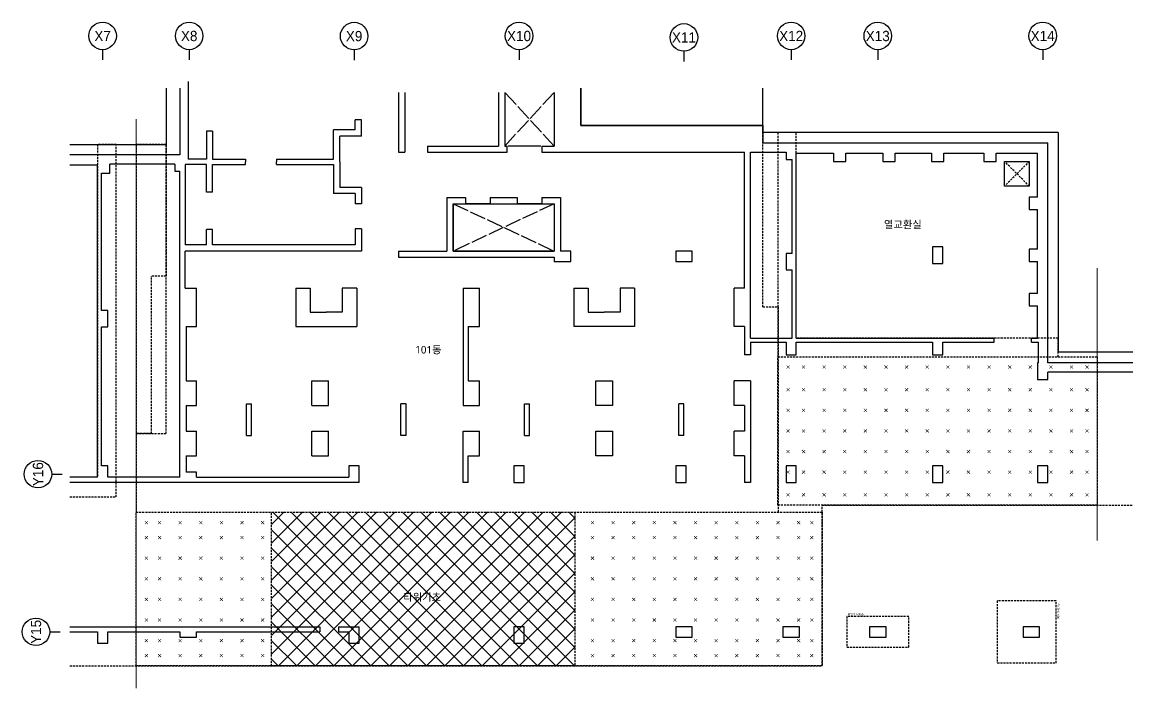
# Model space of a CAD drawing. Header units: millimetres. Extents: x 321717 to 696608, y -514806 to -16026.
# Drawn here: x 335463 to 389334, y -155534 to -123189 of the extents above; entities that cross this region are included whole.
import ezdxf
from ezdxf.enums import TextEntityAlignment as Align

# ---------------------------------------------------------------- set-up
doc = ezdxf.new("R2010")
doc.units = ezdxf.units.MM
doc.header["$LTSCALE"] = 65
doc.linetypes.add('XS-기초$0$DDOT', pattern=[14, 12, -1, 0, -1])
doc.linetypes.add('XS-기초$0$HID', pattern=[2.3, 1.5, -0.8])
for name, color, linetype in [('BUB', 7, 'Continuous'), ('XREBAR', 1, 'Continuous'), ('XS-기초$0$EL7', 7, 'Continuous'), ('XS-기초$0$MAT', 3, 'XS-기초$0$HID'), ('XS-기초$0$OPEN', 9, 'XS-기초$0$DDOT'), ('XS-기초$0$PILE-P', 4, 'XS-기초$0$HID'), ('XS-기초$0$WALL', 11, 'Continuous'), ('XS-기초$0$기초꺽임', 4, 'XS-기초$0$HID'), ('XS-기초$0$기초연단', 3, 'Continuous'), ('XS-기초$0$집수정', 21, 'Continuous'), ('XS-기초$0$하부보강', 7, 'XS-기초$0$HID'), ('기초꺽임', 7, 'Continuous')]:
    doc.layers.add(name, color=color, linetype=linetype)
doc.layers.add('TEXT', color=3, linetype='Continuous', lineweight=9)
doc.layers.add('XTITLE', color=22, linetype='Continuous', lineweight=0)
doc.layers.add('XS-기초$0$DEFPOINT', color=144, linetype='Continuous', plot=False)
doc.styles.add('XS-기초$0$맑은고딕', font='malgun_0.ttf')
doc.styles.add('돋움', font='malgun_0.ttf')
doc.styles.add('돋음', font='Dotum.ttf')

# ---------------------------------------------------------------- blocks, each defined once
blk = doc.blocks.new('XS-기초$0$PF3')
at = {"layer": 'XS-기초$0$MAT', "linetype": 'XS-기초$0$HID'}
blk.add_lwpolyline([(-1500, -1650), (1500, -1650), (1500, 1200), (-1500, 1200)], close=True, dxfattribs=at)
at = {"layer": 'XS-기초$0$DEFPOINT', "color": 1, "style": 'XS-기초$0$맑은고딕'}
blk.add_text('PF3-THK1000', height=100, dxfattribs=at).set_placement((-1450, 1300), align=Align.MIDDLE_LEFT)
blk = doc.blocks.new('XS-기초$0$PF2')
at = {"layer": 'XS-기초$0$MAT', "linetype": 'XS-기초$0$HID'}
blk.add_lwpolyline([(-1500, -750), (1500, -750), (1500, 750), (-1500, 750)], close=True, dxfattribs=at)
at = {"layer": 'XS-기초$0$DEFPOINT', "color": 1, "style": 'XS-기초$0$맑은고딕'}
blk.add_text('PF2-THK950', height=100, dxfattribs=at).set_placement((-1450, 850), align=Align.MIDDLE_LEFT)
blk = doc.blocks.new('XS-기초$0$집수정-1.2x1.2')
at = {"layer": 'XS-기초$0$집수정'}
for p, q in [((0, 0), (0, 1200)), ((0, 1200), (1200, 1200)), ((1200, 1200), (1200, 0)), ((1200, 0), (0, 0))]:
    blk.add_line(p, q, dxfattribs=at)
at = {"layer": 'XS-기초$0$집수정', "linetype": 'XS-기초$0$HID'}
for p, q in [((0, 0), (1200, 1200)), ((0, 1200), (1200, 0))]:
    blk.add_line(p, q, dxfattribs=at)
blk = doc.blocks.new('BUB')
at = {"layer": 'BUB'}
blk.add_line((0, 1500), (0, 0), dxfattribs=at)
blk.add_circle((0, 3500), 2000, dxfattribs=at)
blk = doc.blocks.new('zhstes')
at = {"layer": 'XS-기초$0$하부보강'}
h = blk.add_hatch(dxfattribs=at)
h.set_pattern_fill('ANSI37', color=8, scale=200)
h.set_pattern_definition([(45, (-475155, 66938.44), (-449.0128, 449.0128), []), (135, (-475155, 66938.44), (-449.0128, -449.0128), [])])
h.paths.add_polyline_path([(7350, -7450), (-7350, -7450), (-7350, 0), (7350, 0)])
at = {"layer": 'XS-기초$0$EL7'}
for p, q in [((5700, 17775), (4130, 17775)), ((3245, 14975), (2055, 14975)), ((5755, 14975), (4565, 14975))]:
    blk.add_line(p, q, dxfattribs=at)
at = {"layer": 'XS-기초$0$OPEN'}
for p, q in [((6355, 17775), (3955, 20375)), ((3955, 17775), (6355, 20375)), ((1455, 14975), (6355, 12675)), ((6355, 14975), (1455, 12675))]:
    blk.add_line(p, q, dxfattribs=at)
at = {"layer": 'XS-기초$0$WALL', "color": 5}
for p, q in [((-11800, 20585), (-11800, 17350)), ((-11400, 20905), (-11400, 17135)), ((7655, 20585), (7655, 18775)), ((-1195, 20375), (-1195, 17475)), ((-895, 20375), (-895, 17475)), ((3655, 20375), (3655, 17775)), ((3955, 20375), (3955, 17775)), ((6355, 20375), (6355, 17775)), ((-3295, 18555), (-3295, 19045)), ((-2995, 19045), (-3295, 19045)), ((-2995, 18255), (-2995, 19045)), ((-10215, 18490), (-10515, 18490)), ((-10515, 18490), (-10515, 17135)), ((-10215, 18490), (-10215, 17135)), ((-4345, 17135), (-4345, 18555)), ((-3295, 18555), (-4345, 18555)), ((7655, 18775), (16480, 18775)), ((16480, 18775), (16480, 17925)), ((-4045, 17010), (-4045, 18255)), ((-2995, 18255), (-4045, 18255)), ((16480, 17925), (30300, 17925)), ((30300, 7250), (30300, 17925)), ((-11800, 17350), (-17132, 17350)), ((-1195, 17475), (-895, 17475)), ((215, 17775), (3655, 17775)), ((215, 17775), (215, 17475)), ((215, 17475), (4080, 17475)), ((3655, 17475), (4080, 17475)), ((3955, 17775), (4080, 17775)), ((4080, 17475), (4080, 17775)), ((5750, 17775), (6355, 17775)), ((5750, 17775), (5750, 17475)), ((5750, 17475), (6755, 17475)), ((6755, 17475), (15580, 17475)), ((15580, 10875), (15580, 17475)), ((15880, 8450), (15880, 17475)), ((15880, 17475), (17600, 17475)), ((17600, 17475), (17600, 17125)), ((18100, 17425), (19900, 17425)), ((18100, 8450), (18100, 17425)), ((19900, 17425), (19900, 17025)), ((20500, 17425), (22300, 17425)), ((20500, 17025), (20500, 17425)), ((22300, 17425), (22300, 17025)), ((22900, 17425), (24650, 17425)), ((22900, 17025), (22900, 17425)), ((24650, 17425), (24650, 17025)), ((25250, 17425), (27200, 17425)), ((25250, 17025), (25250, 17425)), ((27200, 17425), (27200, 17025)), ((27800, 17425), (29800, 17425)), ((27800, 17025), (27800, 17425)), ((29800, 15300), (29800, 17425)), ((-15800, 16850), (-17132, 16850)), ((-15800, 1700), (-15800, 16850)), ((-12050, 16900), (-15200, 16900)), ((-15200, 16450), (-15200, 16900)), ((-12050, 16900), (-12050, 16550)), ((-10515, 16885), (-11550, 16885)), ((-11550, 16885), (-11550, 12975)), ((-10515, 17135), (-11400, 17135)), ((-10515, 15530), (-10515, 16885)), ((-10215, 17135), (-8615, 17135)), ((-10215, 15530), (-10215, 16885)), ((-10215, 16885), (-8615, 16885)), ((-8615, 17135), (-8615, 17010)), ((-8615, 16885), (-8615, 17010)), ((-7115, 17135), (-4345, 17135)), ((-7115, 17135), (-7115, 17010)), ((-7115, 16885), (-7115, 17010)), ((-7115, 16885), (-4345, 16885)), ((-4345, 16885), (-4345, 15465)), ((-4045, 17010), (-4045, 15765)), ((17600, 17125), (17900, 17125)), ((17900, 12565), (17900, 17125)), ((19900, 17025), (20500, 17025)), ((22300, 17025), (22900, 17025)), ((24650, 17025), (25250, 17025)), ((27200, 17025), (27800, 17025)), ((-15600, 9800), (-15600, 16450)), ((-15600, 16450), (-15200, 16450)), ((-12050, 16550), (-11800, 16550)), ((-11800, 1700), (-11800, 16550)), ((-2995, 15765), (-4045, 15765)), ((-2995, 15765), (-2995, 14975)), ((-10215, 15530), (-10515, 15530)), ((-3295, 15465), (-4345, 15465)), ((-3295, 15465), (-3295, 14975)), ((1155, 15275), (1155, 12675)), ((1155, 15275), (2055, 15275)), ((2055, 15275), (2055, 14975)), ((3245, 15275), (4565, 15275)), ((3245, 15275), (3245, 14975)), ((4565, 15275), (4565, 14975)), ((5755, 15275), (6655, 15275)), ((5755, 15275), (5755, 14975)), ((6655, 15275), (6655, 12665)), ((29800, 15300), (29400, 15300)), ((29400, 15300), (29400, 14700)), ((-2995, 14975), (-3295, 14975)), ((1455, 14975), (1455, 12675)), ((1455, 14975), (2055, 14975)), ((3245, 14975), (4565, 14975)), ((5755, 14975), (6355, 14975)), ((6355, 14975), (6355, 12675)), ((29400, 14700), (29800, 14700)), ((29800, 12775), (29800, 14700)), ((-10215, 13720), (-10515, 13720)), ((-10515, 12975), (-10515, 13720)), ((-10215, 12975), (-10215, 13720)), ((-3295, 13755), (-3295, 12975)), ((-2995, 13755), (-3295, 13755)), ((-2995, 13755), (-2995, 12975)), ((-10515, 12975), (-11550, 12975)), ((-3295, 12975), (-10215, 12975)), ((-2995, 12975), (-2995, 12675)), ((-2995, 12675), (-11550, 12675)), ((-11550, 10875), (-11550, 12675)), ((-1195, 12675), (-1195, 12375)), ((-1195, 12675), (1155, 12675)), ((1455, 12675), (6355, 12675)), ((7155, 12665), (6655, 12665)), ((7155, 12165), (7155, 12665)), ((13050, 12665), (12250, 12665)), ((12250, 12665), (12250, 12165)), ((13050, 12165), (13050, 12665)), ((17900, 12565), (17600, 12565)), ((17600, 12565), (17600, 11765)), ((25200, 12875), (24700, 12875)), ((24700, 12875), (24700, 12075)), ((25200, 12075), (25200, 12875)), ((29800, 12775), (29400, 12775)), ((29400, 12775), (29400, 12175)), ((-1195, 12375), (6355, 12375)), ((6355, 12375), (6355, 12165)), ((6355, 12165), (7155, 12165)), ((12250, 12165), (13050, 12165)), ((24700, 12075), (25200, 12075)), ((29400, 12175), (29800, 12175)), ((29800, 10625), (29800, 12175)), ((17600, 11765), (17900, 11765)), ((17900, 8450), (17900, 11765)), ((-11550, 10875), (-11000, 10875)), ((-11000, 9015), (-11000, 10875)), ((-6175, 10875), (-5475, 10875)), ((-6175, 10875), (-6175, 9015)), ((-5475, 10875), (-5475, 9715)), ((-3225, 10875), (-3925, 10875)), ((-3925, 10875), (-3925, 9715)), ((-3225, 10875), (-3225, 9015)), ((1940, 10875), (1940, 5180)), ((1940, 10875), (2740, 10875)), ((2740, 9015), (2740, 10875)), ((7305, 10875), (7305, 9015)), ((7305, 10875), (8005, 10875)), ((8005, 10875), (8005, 9715)), ((10255, 10875), (9555, 10875)), ((9555, 10875), (9555, 9715)), ((10255, 10875), (10255, 9015)), ((15080, 9015), (15080, 10875)), ((15580, 10875), (15080, 10875)), ((29800, 10625), (29400, 10625)), ((29400, 10625), (29400, 10025)), ((-15300, 9800), (-15600, 9800)), ((-15300, 9000), (-15300, 9800)), ((-5475, 9715), (-4700, 9715)), ((-3925, 9715), (-4700, 9715)), ((8005, 9715), (8780, 9715)), ((9555, 9715), (8780, 9715)), ((29400, 10025), (29800, 10025)), ((29800, 8450), (29800, 10025)), ((-15600, 2250), (-15600, 9000)), ((-15600, 9000), (-15300, 9000)), ((-11500, 9015), (-11000, 9015)), ((-11500, 9015), (-11500, 6380)), ((-6175, 9015), (-3225, 9015)), ((2190, 9015), (2740, 9015)), ((2190, 9015), (2190, 6380)), ((10255, 9015), (7305, 9015)), ((15580, 9015), (15080, 9015)), ((15580, 9015), (15580, 7650)), ((15880, 8450), (17900, 8450)), ((15880, 8250), (15880, 7650)), ((15880, 8250), (17600, 8250)), ((17600, 8250), (17600, 7650)), ((18100, 8450), (27690, 8450)), ((18100, 8250), (24700, 8250)), ((18100, 7650), (18100, 8250)), ((24700, 8250), (24700, 7650)), ((25200, 8250), (27690, 8250)), ((25200, 7650), (25200, 8250)), ((27690, 8250), (27690, 8450)), ((29500, 8450), (29800, 8450)), ((29500, 8250), (29500, 8450)), ((29500, 8250), (29850, 8250)), ((29850, 7250), (29850, 8250)), ((15880, 7650), (15580, 7650)), ((17600, 7650), (18100, 7650)), ((24700, 7650), (25200, 7650)), ((29850, 7250), (29800, 7250)), ((29800, 7250), (29800, 6450)), ((34421, 7250), (30300, 7250)), ((30300, 6450), (30300, 6800)), ((34421, 6800), (30300, 6800)), ((-11500, 6380), (-11000, 6380)), ((-11000, 5180), (-11000, 6380)), ((-5400, 6380), (-4600, 6380)), ((-5400, 5180), (-5400, 6380)), ((-4600, 5180), (-4600, 6380)), ((2190, 6380), (2740, 6380)), ((2740, 5180), (2740, 6380)), ((8380, 5180), (8380, 6380)), ((8380, 6380), (9180, 6380)), ((9180, 6380), (9180, 5180)), ((15880, 6380), (15080, 6380)), ((15080, 5180), (15080, 6380)), ((15880, 6380), (15880, 1450)), ((29800, 6450), (30300, 6450)), ((-11500, 5180), (-11000, 5180)), ((-11500, 5180), (-11500, 3935)), ((-8570, 3735), (-8570, 5270)), ((-8570, 5270), (-8320, 5270)), ((-8320, 3735), (-8320, 5270)), ((-5400, 5180), (-4600, 5180)), ((-1080, 3735), (-1080, 5270)), ((-830, 5270), (-1080, 5270)), ((-830, 3735), (-830, 5270)), ((1940, 5180), (2740, 5180)), ((4910, 3735), (4910, 5270)), ((4910, 5270), (5160, 5270)), ((5160, 3735), (5160, 5270)), ((9180, 5180), (8380, 5180)), ((12400, 3735), (12400, 5270)), ((12650, 5270), (12400, 5270)), ((12650, 3735), (12650, 5270)), ((15580, 5180), (15080, 5180)), ((15580, 5180), (15580, 3935)), ((-11500, 3935), (-11000, 3935)), ((-11000, 2735), (-11000, 3935)), ((-5400, 3935), (-4600, 3935)), ((-5400, 2735), (-5400, 3935)), ((-4600, 2735), (-4600, 3935)), ((1940, 3935), (2740, 3935)), ((1940, 1450), (1940, 3935)), ((2740, 2735), (2740, 3935)), ((8380, 2735), (8380, 3935)), ((8380, 3935), (9180, 3935)), ((9180, 3935), (9180, 2735)), ((15080, 2735), (15080, 3935)), ((15580, 3935), (15080, 3935)), ((-8570, 3735), (-8320, 3735)), ((-830, 3735), (-1080, 3735)), ((4910, 3735), (5160, 3735)), ((12650, 3735), (12400, 3735)), ((-11500, 2735), (-11000, 2735)), ((-11500, 2735), (-11500, 1950)), ((-5400, 2735), (-4600, 2735)), ((2190, 2735), (2740, 2735)), ((2190, 1450), (2190, 2735)), ((9180, 2735), (8380, 2735)), ((15580, 2735), (15080, 2735)), ((15580, 2735), (15580, 1450)), ((-15300, 2250), (-15600, 2250)), ((-15300, 1700), (-15300, 2250)), ((-3100, 2250), (-3600, 2250)), ((-3600, 2250), (-3600, 1700)), ((-3100, 1450), (-3100, 2250)), ((4900, 2250), (4400, 2250)), ((4400, 2250), (4400, 1450)), ((4900, 1450), (4900, 2250)), ((12750, 2250), (12250, 2250)), ((12250, 2250), (12250, 1450)), ((12750, 1450), (12750, 2250)), ((18100, 2250), (17600, 2250)), ((17600, 2250), (17600, 1450)), ((18100, 1450), (18100, 2250)), ((25200, 2250), (24700, 2250)), ((24700, 2250), (24700, 1450)), ((25200, 1450), (25200, 2250)), ((30300, 2250), (29800, 2250)), ((29800, 2250), (29800, 1450)), ((30300, 1450), (30300, 2250)), ((-15800, 1700), (-17132, 1700)), ((-11800, 1700), (-15300, 1700)), ((-11000, 1950), (-11500, 1950)), ((-11000, 1700), (-11000, 1950)), ((-11000, 1700), (-3600, 1700)), ((-3100, 1450), (-17132, 1450)), ((2190, 1450), (1940, 1450)), ((4400, 1450), (4900, 1450)), ((12250, 1450), (12750, 1450)), ((15880, 1450), (15580, 1450)), ((17600, 1450), (18100, 1450)), ((24700, 1450), (25200, 1450)), ((29800, 1450), (30300, 1450)), ((-17132, -5550), (-5010, -5550)), ((-17132, -5800), (-15800, -5800)), ((-15800, -5800), (-15800, -6350)), ((-15300, -5800), (-11800, -5800)), ((-15300, -6350), (-15300, -5800)), ((-11800, -5800), (-11800, -6050)), ((-11000, -5800), (-5010, -5800)), ((-11000, -6050), (-11000, -5800)), ((-5010, -5550), (-5010, -5800)), ((-4100, -5550), (-3100, -5550)), ((-4100, -5550), (-4100, -5800)), ((-4100, -5800), (-3600, -5800)), ((-3600, -5800), (-3600, -6350)), ((-3100, -6350), (-3100, -5550)), ((4900, -5550), (4400, -5550)), ((4400, -5550), (4400, -6350)), ((4900, -6350), (4900, -5550)), ((12250, -5550), (12250, -6050)), ((13050, -5550), (12250, -5550)), ((13050, -6050), (13050, -5550)), ((17450, -5550), (17450, -6050)), ((18250, -5550), (17450, -5550)), ((18250, -6050), (18250, -5550)), ((21650, -5550), (21650, -6050)), ((22450, -5550), (21650, -5550)), ((22450, -6050), (22450, -5550)), ((29100, -5550), (29100, -6050)), ((29900, -5550), (29100, -5550)), ((29900, -6050), (29900, -5550)), ((-15800, -6350), (-15300, -6350)), ((-11800, -6050), (-11000, -6050)), ((-3600, -6350), (-3100, -6350)), ((4400, -6350), (4900, -6350)), ((12250, -6050), (13050, -6050)), ((17450, -6050), (18250, -6050)), ((21650, -6050), (22450, -6050)), ((29100, -6050), (29900, -6050))]:
    blk.add_line(p, q, dxfattribs=at)
at = {"layer": 'XS-기초$0$기초꺽임'}
blk.add_lwpolyline([(17200, 18425), (17200, 7550), (30800, 7550), (30800, 8450), (18100, 8450), (18100, 18425)], close=True, dxfattribs=at)
blk.add_lwpolyline([(-17132, 750), (-14900, 750), (-14900, 17850), (-15800, 17850), (-15800, 1700), (-17132, 1700)], dxfattribs=at)
at = {"layer": 'XS-기초$0$기초연단'}
for p, q in [((-12470, 20585), (-12470, 17850)), ((7655, 18775), (7655, 20585)), ((16480, 18425), (16480, 20585)), ((16480, 18775), (7655, 18775)), ((16480, 18425), (16480, 18775)), ((30800, 18425), (16480, 18425)), ((30800, 18425), (30800, 7775)), ((-17132, 17850), (-12470, 17850)), ((34421, 7775), (30800, 7775))]:
    blk.add_line(p, q, dxfattribs=at)
at = {"layer": 'XS-기초$0$기초연단', "linetype": 'XS-기초$0$HID'}
for p, q in [((16480, 9975), (16480, 18425)), ((-12470, 17850), (-12470, 11455)), ((-13175, 3825), (-13175, 11455)), ((-12470, 11455), (-13175, 11455)), ((16480, 9975), (17230, 9975)), ((17230, 0), (17230, 9975)), ((-13925, 3825), (-13925, 0)), ((-13175, 3825), (-13925, 3825)), ((-13925, 0), (17230, 0)), ((19350, 350), (34421, 350)), ((19350, -7450), (19350, 350)), ((-17132, -7450), (19350, -7450))]:
    blk.add_line(p, q, dxfattribs=at)
at = {"layer": 'XS-기초$0$하부보강', "color": 8}
blk.add_lwpolyline([(7350, -7450), (-7350, -7450), (-7350, 0), (7350, 0)], close=True, dxfattribs=at)
at = {"layer": '기초꺽임', "color": 1, "const_width": 50}
for points in [[(-13925, 19093), (-13925, -8538)], [(32700, -1377), (32700, 11861)]]:
    blk.add_lwpolyline(points, dxfattribs=at)
at = {"layer": '기초꺽임'}
blk.add_lwpolyline([(1455, 14975), (6355, 14975), (6355, 12675), (1455, 12675)], close=True, dxfattribs=at)
at = {"layer": 'BUB', "xscale": 0.3333333333333333, "yscale": 0.3333333333333333, "zscale": 0.3333333333333333}
for p in [(-15550, 21949), (-11350, 21949), (-3350, 21943), (4650, 21949), (12650, 21878), (17850, 21949), (22050, 21949), (30050, 21949)]:
    blk.add_blockref('BUB', p, dxfattribs=at)
at = {"layer": 'BUB', "xscale": 0.3333333333333333, "yscale": 0.3333333333333333, "zscale": 0.3333333333333333, "rotation": 90}
for p in [(-17519, 1850), (-17616, -5800)]:
    blk.add_blockref('BUB', p, dxfattribs=at)
at = {"layer": 'XS-기초$0$PILE-P', "rotation": 270}
blk.add_blockref('XS-기초$0$PF3', (29500, -5800), dxfattribs=at)
at = {"layer": 'XS-기초$0$PILE-P'}
blk.add_blockref('XS-기초$0$PF2', (22050, -5800), dxfattribs=at)
at = {"layer": 'XS-기초$0$집수정', "rotation": 180}
blk.add_blockref('XS-기초$0$집수정-1.2x1.2', (29400, 17025), dxfattribs=at)
at = {"layer": 'TEXT', "style": '돋음'}
for s, p in [('X7', (-15550, 23113)), ('X8', (-11350, 23113)), ('X9', (-3350, 23108)), ('X10', (4650, 23113)), ('X11', (12650, 23042)), ('X12', (17850, 23113)), ('X13', (22050, 23113)), ('X14', (30050, 23113))]:
    blk.add_text(s, height=500, dxfattribs=at).set_placement(p, align=Align.MIDDLE_CENTER)
for s, p in [('Y16', (-18683, 1850)), ('Y15', (-18781, -5800))]:
    blk.add_text(s, height=500, rotation=90, dxfattribs=at).set_placement(p, align=Align.MIDDLE_CENTER)
at = {"layer": 'XTITLE', "color": 2, "style": '돋움'}
for s, p in [('열교환실', (22353, 13964)), ('101동', (-383, 7890)), ('타워기초', (-964, -4119))]:
    blk.add_text(s, height=364.1, dxfattribs=at).set_placement(p, align=Align.MIDDLE_LEFT)

msp = doc.modelspace()

# ---------------------------------------------------------------- linework, layer by layer
at = {"layer": 'XREBAR', "color": 11, "linetype": 'Continuous', "ltscale": 342443.1376, "const_width": 25}
for points in [[(372538.1, -139996.2), (372688.1, -139846.2), (372613.1, -139921.2), (372538.1, -139846.2), (372688.1, -139996.2)], [(373288.1, -139996.2), (373438.1, -139846.2), (373363.1, -139921.2), (373288.1, -139846.2), (373438.1, -139996.2)], [(374288.1, -139996.2), (374438.1, -139846.2), (374363.1, -139921.2), (374288.1, -139846.2), (374438.1, -139996.2)], [(375288.1, -139996.2), (375438.1, -139846.2), (375363.1, -139921.2), (375288.1, -139846.2), (375438.1, -139996.2)], [(376288.1, -139996.2), (376438.1, -139846.2), (376363.1, -139921.2), (376288.1, -139846.2), (376438.1, -139996.2)], [(377288.1, -139996.2), (377438.1, -139846.2), (377363.1, -139921.2), (377288.1, -139846.2), (377438.1, -139996.2)], [(378288.1, -139996.2), (378438.1, -139846.2), (378363.1, -139921.2), (378288.1, -139846.2), (378438.1, -139996.2)], [(379288.1, -139996.2), (379438.1, -139846.2), (379363.1, -139921.2), (379288.1, -139846.2), (379438.1, -139996.2)], [(380288.1, -139996.2), (380438.1, -139846.2), (380363.1, -139921.2), (380288.1, -139846.2), (380438.1, -139996.2)], [(381288.1, -139996.2), (381438.1, -139846.2), (381363.1, -139921.2), (381288.1, -139846.2), (381438.1, -139996.2)], [(382288.1, -139996.2), (382438.1, -139846.2), (382363.1, -139921.2), (382288.1, -139846.2), (382438.1, -139996.2)], [(383288.1, -139996.2), (383438.1, -139846.2), (383363.1, -139921.2), (383288.1, -139846.2), (383438.1, -139996.2)], [(384288.1, -139996.2), (384438.1, -139846.2), (384363.1, -139921.2), (384288.1, -139846.2), (384438.1, -139996.2)], [(385288.1, -139996.2), (385438.1, -139846.2), (385363.1, -139921.2), (385288.1, -139846.2), (385438.1, -139996.2)], [(386288.1, -139996.2), (386438.1, -139846.2), (386363.1, -139921.2), (386288.1, -139846.2), (386438.1, -139996.2)], [(387038.1, -139996.2), (387188.1, -139846.2), (387113.1, -139921.2), (387038.1, -139846.2), (387188.1, -139996.2)], [(372538.1, -141096.2), (372688.1, -140946.2), (372613.1, -141021.2), (372538.1, -140946.2), (372688.1, -141096.2)], [(373288.1, -141096.2), (373438.1, -140946.2), (373363.1, -141021.2), (373288.1, -140946.2), (373438.1, -141096.2)], [(374288.1, -141096.2), (374438.1, -140946.2), (374363.1, -141021.2), (374288.1, -140946.2), (374438.1, -141096.2)], [(375288.1, -141096.2), (375438.1, -140946.2), (375363.1, -141021.2), (375288.1, -140946.2), (375438.1, -141096.2)], [(376288.1, -141096.2), (376438.1, -140946.2), (376363.1, -141021.2), (376288.1, -140946.2), (376438.1, -141096.2)], [(377288.1, -141096.2), (377438.1, -140946.2), (377363.1, -141021.2), (377288.1, -140946.2), (377438.1, -141096.2)], [(378288.1, -141096.2), (378438.1, -140946.2), (378363.1, -141021.2), (378288.1, -140946.2), (378438.1, -141096.2)], [(379288.1, -141096.2), (379438.1, -140946.2), (379363.1, -141021.2), (379288.1, -140946.2), (379438.1, -141096.2)], [(380288.1, -141096.2), (380438.1, -140946.2), (380363.1, -141021.2), (380288.1, -140946.2), (380438.1, -141096.2)], [(381288.1, -141096.2), (381438.1, -140946.2), (381363.1, -141021.2), (381288.1, -140946.2), (381438.1, -141096.2)], [(382288.1, -141096.2), (382438.1, -140946.2), (382363.1, -141021.2), (382288.1, -140946.2), (382438.1, -141096.2)], [(383288.1, -141096.2), (383438.1, -140946.2), (383363.1, -141021.2), (383288.1, -140946.2), (383438.1, -141096.2)], [(384288.1, -141096.2), (384438.1, -140946.2), (384363.1, -141021.2), (384288.1, -140946.2), (384438.1, -141096.2)], [(385288.1, -141096.2), (385438.1, -140946.2), (385363.1, -141021.2), (385288.1, -140946.2), (385438.1, -141096.2)], [(386288.1, -141096.2), (386438.1, -140946.2), (386363.1, -141021.2), (386288.1, -140946.2), (386438.1, -141096.2)], [(387038.1, -141096.2), (387188.1, -140946.2), (387113.1, -141021.2), (387038.1, -140946.2), (387188.1, -141096.2)], [(372538.1, -142096.2), (372688.1, -141946.2), (372613.1, -142021.2), (372538.1, -141946.2), (372688.1, -142096.2)], [(373288.1, -142096.2), (373438.1, -141946.2), (373363.1, -142021.2), (373288.1, -141946.2), (373438.1, -142096.2)], [(374288.1, -142096.2), (374438.1, -141946.2), (374363.1, -142021.2), (374288.1, -141946.2), (374438.1, -142096.2)], [(375288.1, -142096.2), (375438.1, -141946.2), (375363.1, -142021.2), (375288.1, -141946.2), (375438.1, -142096.2)], [(376288.1, -142096.2), (376438.1, -141946.2), (376363.1, -142021.2), (376288.1, -141946.2), (376438.1, -142096.2)], [(377288.1, -142096.2), (377438.1, -141946.2), (377363.1, -142021.2), (377288.1, -141946.2), (377438.1, -142096.2)], [(378288.1, -142096.2), (378438.1, -141946.2), (378363.1, -142021.2), (378288.1, -141946.2), (378438.1, -142096.2)], [(379288.1, -142096.2), (379438.1, -141946.2), (379363.1, -142021.2), (379288.1, -141946.2), (379438.1, -142096.2)], [(380288.1, -142096.2), (380438.1, -141946.2), (380363.1, -142021.2), (380288.1, -141946.2), (380438.1, -142096.2)], [(381288.1, -142096.2), (381438.1, -141946.2), (381363.1, -142021.2), (381288.1, -141946.2), (381438.1, -142096.2)], [(382288.1, -142096.2), (382438.1, -141946.2), (382363.1, -142021.2), (382288.1, -141946.2), (382438.1, -142096.2)], [(383288.1, -142096.2), (383438.1, -141946.2), (383363.1, -142021.2), (383288.1, -141946.2), (383438.1, -142096.2)], [(384288.1, -142096.2), (384438.1, -141946.2), (384363.1, -142021.2), (384288.1, -141946.2), (384438.1, -142096.2)], [(385288.1, -142096.2), (385438.1, -141946.2), (385363.1, -142021.2), (385288.1, -141946.2), (385438.1, -142096.2)], [(386288.1, -142096.2), (386438.1, -141946.2), (386363.1, -142021.2), (386288.1, -141946.2), (386438.1, -142096.2)], [(387038.1, -142096.2), (387188.1, -141946.2), (387113.1, -142021.2), (387038.1, -141946.2), (387188.1, -142096.2)], [(372538.1, -143096.2), (372688.1, -142946.2), (372613.1, -143021.2), (372538.1, -142946.2), (372688.1, -143096.2)], [(373288.1, -143096.2), (373438.1, -142946.2), (373363.1, -143021.2), (373288.1, -142946.2), (373438.1, -143096.2)], [(374288.1, -143096.2), (374438.1, -142946.2), (374363.1, -143021.2), (374288.1, -142946.2), (374438.1, -143096.2)], [(375288.1, -143096.2), (375438.1, -142946.2), (375363.1, -143021.2), (375288.1, -142946.2), (375438.1, -143096.2)], [(376288.1, -143096.2), (376438.1, -142946.2), (376363.1, -143021.2), (376288.1, -142946.2), (376438.1, -143096.2)], [(377288.1, -143096.2), (377438.1, -142946.2), (377363.1, -143021.2), (377288.1, -142946.2), (377438.1, -143096.2)], [(378288.1, -143096.2), (378438.1, -142946.2), (378363.1, -143021.2), (378288.1, -142946.2), (378438.1, -143096.2)], [(379288.1, -143096.2), (379438.1, -142946.2), (379363.1, -143021.2), (379288.1, -142946.2), (379438.1, -143096.2)], [(380288.1, -143096.2), (380438.1, -142946.2), (380363.1, -143021.2), (380288.1, -142946.2), (380438.1, -143096.2)], [(381288.1, -143096.2), (381438.1, -142946.2), (381363.1, -143021.2), (381288.1, -142946.2), (381438.1, -143096.2)], [(382288.1, -143096.2), (382438.1, -142946.2), (382363.1, -143021.2), (382288.1, -142946.2), (382438.1, -143096.2)], [(383288.1, -143096.2), (383438.1, -142946.2), (383363.1, -143021.2), (383288.1, -142946.2), (383438.1, -143096.2)], [(384288.1, -143096.2), (384438.1, -142946.2), (384363.1, -143021.2), (384288.1, -142946.2), (384438.1, -143096.2)], [(385288.1, -143096.2), (385438.1, -142946.2), (385363.1, -143021.2), (385288.1, -142946.2), (385438.1, -143096.2)], [(386288.1, -143096.2), (386438.1, -142946.2), (386363.1, -143021.2), (386288.1, -142946.2), (386438.1, -143096.2)], [(387038.1, -143096.2), (387188.1, -142946.2), (387113.1, -143021.2), (387038.1, -142946.2), (387188.1, -143096.2)], [(372538.1, -144096.2), (372688.1, -143946.2), (372613.1, -144021.2), (372538.1, -143946.2), (372688.1, -144096.2)], [(373288.1, -144096.2), (373438.1, -143946.2), (373363.1, -144021.2), (373288.1, -143946.2), (373438.1, -144096.2)], [(374288.1, -144096.2), (374438.1, -143946.2), (374363.1, -144021.2), (374288.1, -143946.2), (374438.1, -144096.2)], [(375288.1, -144096.2), (375438.1, -143946.2), (375363.1, -144021.2), (375288.1, -143946.2), (375438.1, -144096.2)], [(376288.1, -144096.2), (376438.1, -143946.2), (376363.1, -144021.2), (376288.1, -143946.2), (376438.1, -144096.2)], [(377288.1, -144096.2), (377438.1, -143946.2), (377363.1, -144021.2), (377288.1, -143946.2), (377438.1, -144096.2)], [(378288.1, -144096.2), (378438.1, -143946.2), (378363.1, -144021.2), (378288.1, -143946.2), (378438.1, -144096.2)], [(379288.1, -144096.2), (379438.1, -143946.2), (379363.1, -144021.2), (379288.1, -143946.2), (379438.1, -144096.2)], [(380288.1, -144096.2), (380438.1, -143946.2), (380363.1, -144021.2), (380288.1, -143946.2), (380438.1, -144096.2)], [(381288.1, -144096.2), (381438.1, -143946.2), (381363.1, -144021.2), (381288.1, -143946.2), (381438.1, -144096.2)], [(382288.1, -144096.2), (382438.1, -143946.2), (382363.1, -144021.2), (382288.1, -143946.2), (382438.1, -144096.2)], [(383288.1, -144096.2), (383438.1, -143946.2), (383363.1, -144021.2), (383288.1, -143946.2), (383438.1, -144096.2)], [(384288.1, -144096.2), (384438.1, -143946.2), (384363.1, -144021.2), (384288.1, -143946.2), (384438.1, -144096.2)], [(385288.1, -144096.2), (385438.1, -143946.2), (385363.1, -144021.2), (385288.1, -143946.2), (385438.1, -144096.2)], [(386288.1, -144096.2), (386438.1, -143946.2), (386363.1, -144021.2), (386288.1, -143946.2), (386438.1, -144096.2)], [(387038.1, -144096.2), (387188.1, -143946.2), (387113.1, -144021.2), (387038.1, -143946.2), (387188.1, -144096.2)], [(372538.1, -145096.2), (372688.1, -144946.2), (372613.1, -145021.2), (372538.1, -144946.2), (372688.1, -145096.2)], [(373288.1, -145096.2), (373438.1, -144946.2), (373363.1, -145021.2), (373288.1, -144946.2), (373438.1, -145096.2)], [(374288.1, -145096.2), (374438.1, -144946.2), (374363.1, -145021.2), (374288.1, -144946.2), (374438.1, -145096.2)], [(375288.1, -145096.2), (375438.1, -144946.2), (375363.1, -145021.2), (375288.1, -144946.2), (375438.1, -145096.2)], [(376288.1, -145096.2), (376438.1, -144946.2), (376363.1, -145021.2), (376288.1, -144946.2), (376438.1, -145096.2)], [(377288.1, -145096.2), (377438.1, -144946.2), (377363.1, -145021.2), (377288.1, -144946.2), (377438.1, -145096.2)], [(378288.1, -145096.2), (378438.1, -144946.2), (378363.1, -145021.2), (378288.1, -144946.2), (378438.1, -145096.2)], [(379288.1, -145096.2), (379438.1, -144946.2), (379363.1, -145021.2), (379288.1, -144946.2), (379438.1, -145096.2)], [(380288.1, -145096.2), (380438.1, -144946.2), (380363.1, -145021.2), (380288.1, -144946.2), (380438.1, -145096.2)], [(381288.1, -145096.2), (381438.1, -144946.2), (381363.1, -145021.2), (381288.1, -144946.2), (381438.1, -145096.2)], [(382288.1, -145096.2), (382438.1, -144946.2), (382363.1, -145021.2), (382288.1, -144946.2), (382438.1, -145096.2)], [(383288.1, -145096.2), (383438.1, -144946.2), (383363.1, -145021.2), (383288.1, -144946.2), (383438.1, -145096.2)], [(384288.1, -145096.2), (384438.1, -144946.2), (384363.1, -145021.2), (384288.1, -144946.2), (384438.1, -145096.2)], [(385288.1, -145096.2), (385438.1, -144946.2), (385363.1, -145021.2), (385288.1, -144946.2), (385438.1, -145096.2)], [(386288.1, -145096.2), (386438.1, -144946.2), (386363.1, -145021.2), (386288.1, -144946.2), (386438.1, -145096.2)], [(387038.1, -145096.2), (387188.1, -144946.2), (387113.1, -145021.2), (387038.1, -144946.2), (387188.1, -145096.2)], [(372538.1, -146196.2), (372688.1, -146046.2), (372613.1, -146121.2), (372538.1, -146046.2), (372688.1, -146196.2)], [(373288.1, -146196.2), (373438.1, -146046.2), (373363.1, -146121.2), (373288.1, -146046.2), (373438.1, -146196.2)], [(374288.1, -146196.2), (374438.1, -146046.2), (374363.1, -146121.2), (374288.1, -146046.2), (374438.1, -146196.2)], [(375288.1, -146196.2), (375438.1, -146046.2), (375363.1, -146121.2), (375288.1, -146046.2), (375438.1, -146196.2)], [(376288.1, -146196.2), (376438.1, -146046.2), (376363.1, -146121.2), (376288.1, -146046.2), (376438.1, -146196.2)], [(377288.1, -146196.2), (377438.1, -146046.2), (377363.1, -146121.2), (377288.1, -146046.2), (377438.1, -146196.2)], [(378288.1, -146196.2), (378438.1, -146046.2), (378363.1, -146121.2), (378288.1, -146046.2), (378438.1, -146196.2)], [(379288.1, -146196.2), (379438.1, -146046.2), (379363.1, -146121.2), (379288.1, -146046.2), (379438.1, -146196.2)], [(380288.1, -146196.2), (380438.1, -146046.2), (380363.1, -146121.2), (380288.1, -146046.2), (380438.1, -146196.2)], [(381288.1, -146196.2), (381438.1, -146046.2), (381363.1, -146121.2), (381288.1, -146046.2), (381438.1, -146196.2)], [(382288.1, -146196.2), (382438.1, -146046.2), (382363.1, -146121.2), (382288.1, -146046.2), (382438.1, -146196.2)], [(383288.1, -146196.2), (383438.1, -146046.2), (383363.1, -146121.2), (383288.1, -146046.2), (383438.1, -146196.2)], [(384288.1, -146196.2), (384438.1, -146046.2), (384363.1, -146121.2), (384288.1, -146046.2), (384438.1, -146196.2)], [(385288.1, -146196.2), (385438.1, -146046.2), (385363.1, -146121.2), (385288.1, -146046.2), (385438.1, -146196.2)], [(386288.1, -146196.2), (386438.1, -146046.2), (386363.1, -146121.2), (386288.1, -146046.2), (386438.1, -146196.2)], [(387038.1, -146196.2), (387188.1, -146046.2), (387113.1, -146121.2), (387038.1, -146046.2), (387188.1, -146196.2)], [(341413.1, -147546.2), (341563.1, -147396.2), (341488.1, -147471.2), (341413.1, -147396.2), (341563.1, -147546.2)], [(342050.6, -147546.2), (342200.6, -147396.2), (342125.6, -147471.2), (342050.6, -147396.2), (342200.6, -147546.2)], [(343050.6, -147546.2), (343200.6, -147396.2), (343125.6, -147471.2), (343050.6, -147396.2), (343200.6, -147546.2)], [(344050.6, -147546.2), (344200.6, -147396.2), (344125.6, -147471.2), (344050.6, -147396.2), (344200.6, -147546.2)], [(345050.6, -147546.2), (345200.6, -147396.2), (345125.6, -147471.2), (345050.6, -147396.2), (345200.6, -147546.2)], [(346050.6, -147546.2), (346200.6, -147396.2), (346125.6, -147471.2), (346050.6, -147396.2), (346200.6, -147546.2)], [(347050.6, -147546.2), (347200.6, -147396.2), (347125.6, -147471.2), (347050.6, -147396.2), (347200.6, -147546.2)], [(363050.6, -147546.2), (363200.6, -147396.2), (363125.6, -147471.2), (363050.6, -147396.2), (363200.6, -147546.2)], [(364050.6, -147546.2), (364200.6, -147396.2), (364125.6, -147471.2), (364050.6, -147396.2), (364200.6, -147546.2)], [(365050.6, -147546.2), (365200.6, -147396.2), (365125.6, -147471.2), (365050.6, -147396.2), (365200.6, -147546.2)], [(366050.6, -147546.2), (366200.6, -147396.2), (366125.6, -147471.2), (366050.6, -147396.2), (366200.6, -147546.2)], [(367050.6, -147546.2), (367200.6, -147396.2), (367125.6, -147471.2), (367050.6, -147396.2), (367200.6, -147546.2)], [(368050.6, -147546.2), (368200.6, -147396.2), (368125.6, -147471.2), (368050.6, -147396.2), (368200.6, -147546.2)], [(369050.6, -147546.2), (369200.6, -147396.2), (369125.6, -147471.2), (369050.6, -147396.2), (369200.6, -147546.2)], [(370050.6, -147546.2), (370200.6, -147396.2), (370125.6, -147471.2), (370050.6, -147396.2), (370200.6, -147546.2)], [(371050.6, -147546.2), (371200.6, -147396.2), (371125.6, -147471.2), (371050.6, -147396.2), (371200.6, -147546.2)], [(372050.6, -147546.2), (372200.6, -147396.2), (372125.6, -147471.2), (372050.6, -147396.2), (372200.6, -147546.2)], [(373050.6, -147546.2), (373200.6, -147396.2), (373125.6, -147471.2), (373050.6, -147396.2), (373200.6, -147546.2)], [(373688.1, -147546.2), (373838.1, -147396.2), (373763.1, -147471.2), (373688.1, -147396.2), (373838.1, -147546.2)], [(341413.1, -148271.2), (341563.1, -148121.2), (341488.1, -148196.2), (341413.1, -148121.2), (341563.1, -148271.2)], [(342050.6, -148271.2), (342200.6, -148121.2), (342125.6, -148196.2), (342050.6, -148121.2), (342200.6, -148271.2)], [(343050.6, -148271.2), (343200.6, -148121.2), (343125.6, -148196.2), (343050.6, -148121.2), (343200.6, -148271.2)], [(344050.6, -148271.2), (344200.6, -148121.2), (344125.6, -148196.2), (344050.6, -148121.2), (344200.6, -148271.2)], [(345050.6, -148271.2), (345200.6, -148121.2), (345125.6, -148196.2), (345050.6, -148121.2), (345200.6, -148271.2)], [(346050.6, -148271.2), (346200.6, -148121.2), (346125.6, -148196.2), (346050.6, -148121.2), (346200.6, -148271.2)], [(347050.6, -148271.2), (347200.6, -148121.2), (347125.6, -148196.2), (347050.6, -148121.2), (347200.6, -148271.2)], [(363050.6, -148271.2), (363200.6, -148121.2), (363125.6, -148196.2), (363050.6, -148121.2), (363200.6, -148271.2)], [(364050.6, -148271.2), (364200.6, -148121.2), (364125.6, -148196.2), (364050.6, -148121.2), (364200.6, -148271.2)], [(365050.6, -148271.2), (365200.6, -148121.2), (365125.6, -148196.2), (365050.6, -148121.2), (365200.6, -148271.2)], [(366050.6, -148271.2), (366200.6, -148121.2), (366125.6, -148196.2), (366050.6, -148121.2), (366200.6, -148271.2)], [(367050.6, -148271.2), (367200.6, -148121.2), (367125.6, -148196.2), (367050.6, -148121.2), (367200.6, -148271.2)], [(368050.6, -148271.2), (368200.6, -148121.2), (368125.6, -148196.2), (368050.6, -148121.2), (368200.6, -148271.2)], [(369050.6, -148271.2), (369200.6, -148121.2), (369125.6, -148196.2), (369050.6, -148121.2), (369200.6, -148271.2)], [(370050.6, -148271.2), (370200.6, -148121.2), (370125.6, -148196.2), (370050.6, -148121.2), (370200.6, -148271.2)], [(371050.6, -148271.2), (371200.6, -148121.2), (371125.6, -148196.2), (371050.6, -148121.2), (371200.6, -148271.2)], [(372050.6, -148271.2), (372200.6, -148121.2), (372125.6, -148196.2), (372050.6, -148121.2), (372200.6, -148271.2)], [(373050.6, -148271.2), (373200.6, -148121.2), (373125.6, -148196.2), (373050.6, -148121.2), (373200.6, -148271.2)], [(373688.1, -148271.2), (373838.1, -148121.2), (373763.1, -148196.2), (373688.1, -148121.2), (373838.1, -148271.2)], [(341413.1, -149271.2), (341563.1, -149121.2), (341488.1, -149196.2), (341413.1, -149121.2), (341563.1, -149271.2)], [(342050.6, -149271.2), (342200.6, -149121.2), (342125.6, -149196.2), (342050.6, -149121.2), (342200.6, -149271.2)], [(343050.6, -149271.2), (343200.6, -149121.2), (343125.6, -149196.2), (343050.6, -149121.2), (343200.6, -149271.2)], [(344050.6, -149271.2), (344200.6, -149121.2), (344125.6, -149196.2), (344050.6, -149121.2), (344200.6, -149271.2)], [(345050.6, -149271.2), (345200.6, -149121.2), (345125.6, -149196.2), (345050.6, -149121.2), (345200.6, -149271.2)], [(346050.6, -149271.2), (346200.6, -149121.2), (346125.6, -149196.2), (346050.6, -149121.2), (346200.6, -149271.2)], [(347050.6, -149271.2), (347200.6, -149121.2), (347125.6, -149196.2), (347050.6, -149121.2), (347200.6, -149271.2)], [(363050.6, -149271.2), (363200.6, -149121.2), (363125.6, -149196.2), (363050.6, -149121.2), (363200.6, -149271.2)], [(364050.6, -149271.2), (364200.6, -149121.2), (364125.6, -149196.2), (364050.6, -149121.2), (364200.6, -149271.2)], [(365050.6, -149271.2), (365200.6, -149121.2), (365125.6, -149196.2), (365050.6, -149121.2), (365200.6, -149271.2)], [(366050.6, -149271.2), (366200.6, -149121.2), (366125.6, -149196.2), (366050.6, -149121.2), (366200.6, -149271.2)], [(367050.6, -149271.2), (367200.6, -149121.2), (367125.6, -149196.2), (367050.6, -149121.2), (367200.6, -149271.2)], [(368050.6, -149271.2), (368200.6, -149121.2), (368125.6, -149196.2), (368050.6, -149121.2), (368200.6, -149271.2)], [(369050.6, -149271.2), (369200.6, -149121.2), (369125.6, -149196.2), (369050.6, -149121.2), (369200.6, -149271.2)], [(370050.6, -149271.2), (370200.6, -149121.2), (370125.6, -149196.2), (370050.6, -149121.2), (370200.6, -149271.2)], [(371050.6, -149271.2), (371200.6, -149121.2), (371125.6, -149196.2), (371050.6, -149121.2), (371200.6, -149271.2)], [(372050.6, -149271.2), (372200.6, -149121.2), (372125.6, -149196.2), (372050.6, -149121.2), (372200.6, -149271.2)], [(373050.6, -149271.2), (373200.6, -149121.2), (373125.6, -149196.2), (373050.6, -149121.2), (373200.6, -149271.2)], [(373688.1, -149271.2), (373838.1, -149121.2), (373763.1, -149196.2), (373688.1, -149121.2), (373838.1, -149271.2)], [(341413.1, -150271.2), (341563.1, -150121.2), (341488.1, -150196.2), (341413.1, -150121.2), (341563.1, -150271.2)], [(342050.6, -150271.2), (342200.6, -150121.2), (342125.6, -150196.2), (342050.6, -150121.2), (342200.6, -150271.2)], [(343050.6, -150271.2), (343200.6, -150121.2), (343125.6, -150196.2), (343050.6, -150121.2), (343200.6, -150271.2)], [(344050.6, -150271.2), (344200.6, -150121.2), (344125.6, -150196.2), (344050.6, -150121.2), (344200.6, -150271.2)], [(345050.6, -150271.2), (345200.6, -150121.2), (345125.6, -150196.2), (345050.6, -150121.2), (345200.6, -150271.2)], [(346050.6, -150271.2), (346200.6, -150121.2), (346125.6, -150196.2), (346050.6, -150121.2), (346200.6, -150271.2)], [(347050.6, -150271.2), (347200.6, -150121.2), (347125.6, -150196.2), (347050.6, -150121.2), (347200.6, -150271.2)], [(363050.6, -150271.2), (363200.6, -150121.2), (363125.6, -150196.2), (363050.6, -150121.2), (363200.6, -150271.2)], [(364050.6, -150271.2), (364200.6, -150121.2), (364125.6, -150196.2), (364050.6, -150121.2), (364200.6, -150271.2)], [(365050.6, -150271.2), (365200.6, -150121.2), (365125.6, -150196.2), (365050.6, -150121.2), (365200.6, -150271.2)], [(366050.6, -150271.2), (366200.6, -150121.2), (366125.6, -150196.2), (366050.6, -150121.2), (366200.6, -150271.2)], [(367050.6, -150271.2), (367200.6, -150121.2), (367125.6, -150196.2), (367050.6, -150121.2), (367200.6, -150271.2)], [(368050.6, -150271.2), (368200.6, -150121.2), (368125.6, -150196.2), (368050.6, -150121.2), (368200.6, -150271.2)], [(369050.6, -150271.2), (369200.6, -150121.2), (369125.6, -150196.2), (369050.6, -150121.2), (369200.6, -150271.2)], [(370050.6, -150271.2), (370200.6, -150121.2), (370125.6, -150196.2), (370050.6, -150121.2), (370200.6, -150271.2)], [(371050.6, -150271.2), (371200.6, -150121.2), (371125.6, -150196.2), (371050.6, -150121.2), (371200.6, -150271.2)], [(372050.6, -150271.2), (372200.6, -150121.2), (372125.6, -150196.2), (372050.6, -150121.2), (372200.6, -150271.2)], [(373050.6, -150271.2), (373200.6, -150121.2), (373125.6, -150196.2), (373050.6, -150121.2), (373200.6, -150271.2)], [(373688.1, -150271.2), (373838.1, -150121.2), (373763.1, -150196.2), (373688.1, -150121.2), (373838.1, -150271.2)], [(341413.1, -151271.2), (341563.1, -151121.2), (341488.1, -151196.2), (341413.1, -151121.2), (341563.1, -151271.2)], [(342050.6, -151271.2), (342200.6, -151121.2), (342125.6, -151196.2), (342050.6, -151121.2), (342200.6, -151271.2)], [(343050.6, -151271.2), (343200.6, -151121.2), (343125.6, -151196.2), (343050.6, -151121.2), (343200.6, -151271.2)], [(344050.6, -151271.2), (344200.6, -151121.2), (344125.6, -151196.2), (344050.6, -151121.2), (344200.6, -151271.2)], [(345050.6, -151271.2), (345200.6, -151121.2), (345125.6, -151196.2), (345050.6, -151121.2), (345200.6, -151271.2)], [(346050.6, -151271.2), (346200.6, -151121.2), (346125.6, -151196.2), (346050.6, -151121.2), (346200.6, -151271.2)], [(347050.6, -151271.2), (347200.6, -151121.2), (347125.6, -151196.2), (347050.6, -151121.2), (347200.6, -151271.2)], [(363050.6, -151271.2), (363200.6, -151121.2), (363125.6, -151196.2), (363050.6, -151121.2), (363200.6, -151271.2)], [(364050.6, -151271.2), (364200.6, -151121.2), (364125.6, -151196.2), (364050.6, -151121.2), (364200.6, -151271.2)], [(365050.6, -151271.2), (365200.6, -151121.2), (365125.6, -151196.2), (365050.6, -151121.2), (365200.6, -151271.2)], [(366050.6, -151271.2), (366200.6, -151121.2), (366125.6, -151196.2), (366050.6, -151121.2), (366200.6, -151271.2)], [(367050.6, -151271.2), (367200.6, -151121.2), (367125.6, -151196.2), (367050.6, -151121.2), (367200.6, -151271.2)], [(368050.6, -151271.2), (368200.6, -151121.2), (368125.6, -151196.2), (368050.6, -151121.2), (368200.6, -151271.2)], [(369050.6, -151271.2), (369200.6, -151121.2), (369125.6, -151196.2), (369050.6, -151121.2), (369200.6, -151271.2)], [(370050.6, -151271.2), (370200.6, -151121.2), (370125.6, -151196.2), (370050.6, -151121.2), (370200.6, -151271.2)], [(371050.6, -151271.2), (371200.6, -151121.2), (371125.6, -151196.2), (371050.6, -151121.2), (371200.6, -151271.2)], [(372050.6, -151271.2), (372200.6, -151121.2), (372125.6, -151196.2), (372050.6, -151121.2), (372200.6, -151271.2)], [(373050.6, -151271.2), (373200.6, -151121.2), (373125.6, -151196.2), (373050.6, -151121.2), (373200.6, -151271.2)], [(373688.1, -151271.2), (373838.1, -151121.2), (373763.1, -151196.2), (373688.1, -151121.2), (373838.1, -151271.2)], [(341413.1, -152271.2), (341563.1, -152121.2), (341488.1, -152196.2), (341413.1, -152121.2), (341563.1, -152271.2)], [(342050.6, -152271.2), (342200.6, -152121.2), (342125.6, -152196.2), (342050.6, -152121.2), (342200.6, -152271.2)], [(343050.6, -152271.2), (343200.6, -152121.2), (343125.6, -152196.2), (343050.6, -152121.2), (343200.6, -152271.2)], [(344050.6, -152271.2), (344200.6, -152121.2), (344125.6, -152196.2), (344050.6, -152121.2), (344200.6, -152271.2)], [(345050.6, -152271.2), (345200.6, -152121.2), (345125.6, -152196.2), (345050.6, -152121.2), (345200.6, -152271.2)], [(346050.6, -152271.2), (346200.6, -152121.2), (346125.6, -152196.2), (346050.6, -152121.2), (346200.6, -152271.2)], [(347050.6, -152271.2), (347200.6, -152121.2), (347125.6, -152196.2), (347050.6, -152121.2), (347200.6, -152271.2)], [(363050.6, -152271.2), (363200.6, -152121.2), (363125.6, -152196.2), (363050.6, -152121.2), (363200.6, -152271.2)], [(364050.6, -152271.2), (364200.6, -152121.2), (364125.6, -152196.2), (364050.6, -152121.2), (364200.6, -152271.2)], [(365050.6, -152271.2), (365200.6, -152121.2), (365125.6, -152196.2), (365050.6, -152121.2), (365200.6, -152271.2)], [(366050.6, -152271.2), (366200.6, -152121.2), (366125.6, -152196.2), (366050.6, -152121.2), (366200.6, -152271.2)], [(367050.6, -152271.2), (367200.6, -152121.2), (367125.6, -152196.2), (367050.6, -152121.2), (367200.6, -152271.2)], [(368050.6, -152271.2), (368200.6, -152121.2), (368125.6, -152196.2), (368050.6, -152121.2), (368200.6, -152271.2)], [(369050.6, -152271.2), (369200.6, -152121.2), (369125.6, -152196.2), (369050.6, -152121.2), (369200.6, -152271.2)], [(370050.6, -152271.2), (370200.6, -152121.2), (370125.6, -152196.2), (370050.6, -152121.2), (370200.6, -152271.2)], [(371050.6, -152271.2), (371200.6, -152121.2), (371125.6, -152196.2), (371050.6, -152121.2), (371200.6, -152271.2)], [(372050.6, -152271.2), (372200.6, -152121.2), (372125.6, -152196.2), (372050.6, -152121.2), (372200.6, -152271.2)], [(373050.6, -152271.2), (373200.6, -152121.2), (373125.6, -152196.2), (373050.6, -152121.2), (373200.6, -152271.2)], [(373688.1, -152271.2), (373838.1, -152121.2), (373763.1, -152196.2), (373688.1, -152121.2), (373838.1, -152271.2)], [(341413.1, -153271.2), (341563.1, -153121.2), (341488.1, -153196.2), (341413.1, -153121.2), (341563.1, -153271.2)], [(342050.6, -153271.2), (342200.6, -153121.2), (342125.6, -153196.2), (342050.6, -153121.2), (342200.6, -153271.2)], [(343050.6, -153271.2), (343200.6, -153121.2), (343125.6, -153196.2), (343050.6, -153121.2), (343200.6, -153271.2)], [(344050.6, -153271.2), (344200.6, -153121.2), (344125.6, -153196.2), (344050.6, -153121.2), (344200.6, -153271.2)], [(345050.6, -153271.2), (345200.6, -153121.2), (345125.6, -153196.2), (345050.6, -153121.2), (345200.6, -153271.2)], [(346050.6, -153271.2), (346200.6, -153121.2), (346125.6, -153196.2), (346050.6, -153121.2), (346200.6, -153271.2)], [(347050.6, -153271.2), (347200.6, -153121.2), (347125.6, -153196.2), (347050.6, -153121.2), (347200.6, -153271.2)], [(363050.6, -153271.2), (363200.6, -153121.2), (363125.6, -153196.2), (363050.6, -153121.2), (363200.6, -153271.2)], [(364050.6, -153271.2), (364200.6, -153121.2), (364125.6, -153196.2), (364050.6, -153121.2), (364200.6, -153271.2)], [(365050.6, -153271.2), (365200.6, -153121.2), (365125.6, -153196.2), (365050.6, -153121.2), (365200.6, -153271.2)], [(366050.6, -153271.2), (366200.6, -153121.2), (366125.6, -153196.2), (366050.6, -153121.2), (366200.6, -153271.2)], [(367050.6, -153271.2), (367200.6, -153121.2), (367125.6, -153196.2), (367050.6, -153121.2), (367200.6, -153271.2)], [(368050.6, -153271.2), (368200.6, -153121.2), (368125.6, -153196.2), (368050.6, -153121.2), (368200.6, -153271.2)], [(369050.6, -153271.2), (369200.6, -153121.2), (369125.6, -153196.2), (369050.6, -153121.2), (369200.6, -153271.2)], [(370050.6, -153271.2), (370200.6, -153121.2), (370125.6, -153196.2), (370050.6, -153121.2), (370200.6, -153271.2)], [(371050.6, -153271.2), (371200.6, -153121.2), (371125.6, -153196.2), (371050.6, -153121.2), (371200.6, -153271.2)], [(372050.6, -153271.2), (372200.6, -153121.2), (372125.6, -153196.2), (372050.6, -153121.2), (372200.6, -153271.2)], [(373050.6, -153271.2), (373200.6, -153121.2), (373125.6, -153196.2), (373050.6, -153121.2), (373200.6, -153271.2)], [(373688.1, -153271.2), (373838.1, -153121.2), (373763.1, -153196.2), (373688.1, -153121.2), (373838.1, -153271.2)], [(341413.1, -153996.2), (341563.1, -153846.2), (341488.1, -153921.2), (341413.1, -153846.2), (341563.1, -153996.2)], [(342050.6, -153996.2), (342200.6, -153846.2), (342125.6, -153921.2), (342050.6, -153846.2), (342200.6, -153996.2)], [(343050.6, -153996.2), (343200.6, -153846.2), (343125.6, -153921.2), (343050.6, -153846.2), (343200.6, -153996.2)], [(344050.6, -153996.2), (344200.6, -153846.2), (344125.6, -153921.2), (344050.6, -153846.2), (344200.6, -153996.2)], [(345050.6, -153996.2), (345200.6, -153846.2), (345125.6, -153921.2), (345050.6, -153846.2), (345200.6, -153996.2)], [(346050.6, -153996.2), (346200.6, -153846.2), (346125.6, -153921.2), (346050.6, -153846.2), (346200.6, -153996.2)], [(347050.6, -153996.2), (347200.6, -153846.2), (347125.6, -153921.2), (347050.6, -153846.2), (347200.6, -153996.2)], [(363050.6, -153996.2), (363200.6, -153846.2), (363125.6, -153921.2), (363050.6, -153846.2), (363200.6, -153996.2)], [(364050.6, -153996.2), (364200.6, -153846.2), (364125.6, -153921.2), (364050.6, -153846.2), (364200.6, -153996.2)], [(365050.6, -153996.2), (365200.6, -153846.2), (365125.6, -153921.2), (365050.6, -153846.2), (365200.6, -153996.2)], [(366050.6, -153996.2), (366200.6, -153846.2), (366125.6, -153921.2), (366050.6, -153846.2), (366200.6, -153996.2)], [(367050.6, -153996.2), (367200.6, -153846.2), (367125.6, -153921.2), (367050.6, -153846.2), (367200.6, -153996.2)], [(368050.6, -153996.2), (368200.6, -153846.2), (368125.6, -153921.2), (368050.6, -153846.2), (368200.6, -153996.2)], [(369050.6, -153996.2), (369200.6, -153846.2), (369125.6, -153921.2), (369050.6, -153846.2), (369200.6, -153996.2)], [(370050.6, -153996.2), (370200.6, -153846.2), (370125.6, -153921.2), (370050.6, -153846.2), (370200.6, -153996.2)], [(371050.6, -153996.2), (371200.6, -153846.2), (371125.6, -153921.2), (371050.6, -153846.2), (371200.6, -153996.2)], [(372050.6, -153996.2), (372200.6, -153846.2), (372125.6, -153921.2), (372050.6, -153846.2), (372200.6, -153996.2)], [(373050.6, -153996.2), (373200.6, -153846.2), (373125.6, -153921.2), (373050.6, -153846.2), (373200.6, -153996.2)], [(373688.1, -153996.2), (373838.1, -153846.2), (373763.1, -153921.2), (373688.1, -153846.2), (373838.1, -153996.2)]]:
    msp.add_lwpolyline(points, dxfattribs=at)
at = {"layer": 'XS-기초$0$하부보강'}
for points in [[(340988.1, -143146.2), (342443.1, -143146.2), (342443.1, -129121.2), (340988.1, -129121.2)], [(372113.1, -139421.2), (387613.1, -139421.2), (387613.1, -146621.2), (372113.1, -146621.2)], [(340988.1, -146971.2), (374263.1, -146971.2), (374263.1, -154421.2), (340988.1, -154421.2)]]:
    msp.add_lwpolyline(points, close=True, dxfattribs=at)

# ---------------------------------------------------------------- block references
msp.add_blockref('zhstes', (354913.1, -146971.2), dxfattribs=at)

doc.saveas('drawing.dxf')
